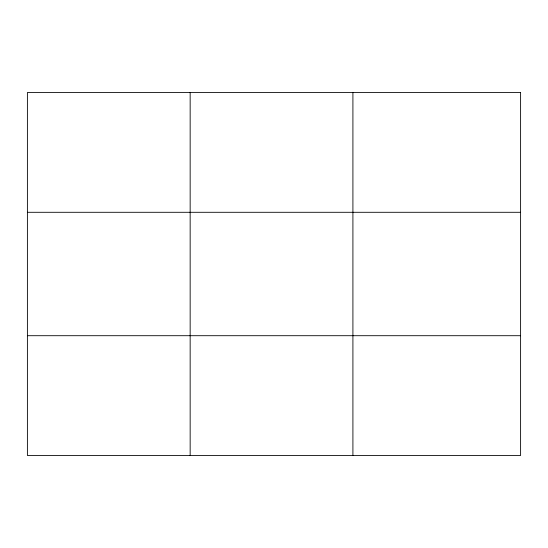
<?xml version="1.0" encoding="UTF-8"?>
<svg xmlns="http://www.w3.org/2000/svg" width="548" height="548" viewBox="0 0 548 548"><rect width="100%" height="100%" fill="white"/><g stroke="black" fill="none" stroke-linecap="round" stroke-linejoin="round"><path stroke-width="0.82" d="M190.156 92.523L190.156 455.477M352.912 92.523L352.912 455.477M27.4 212.295L520.6 212.295M27.4 335.705L520.6 335.705M520.6 92.523L520.6 455.477L27.4 455.477L27.4 92.523L520.6 92.523"/></g></svg>
